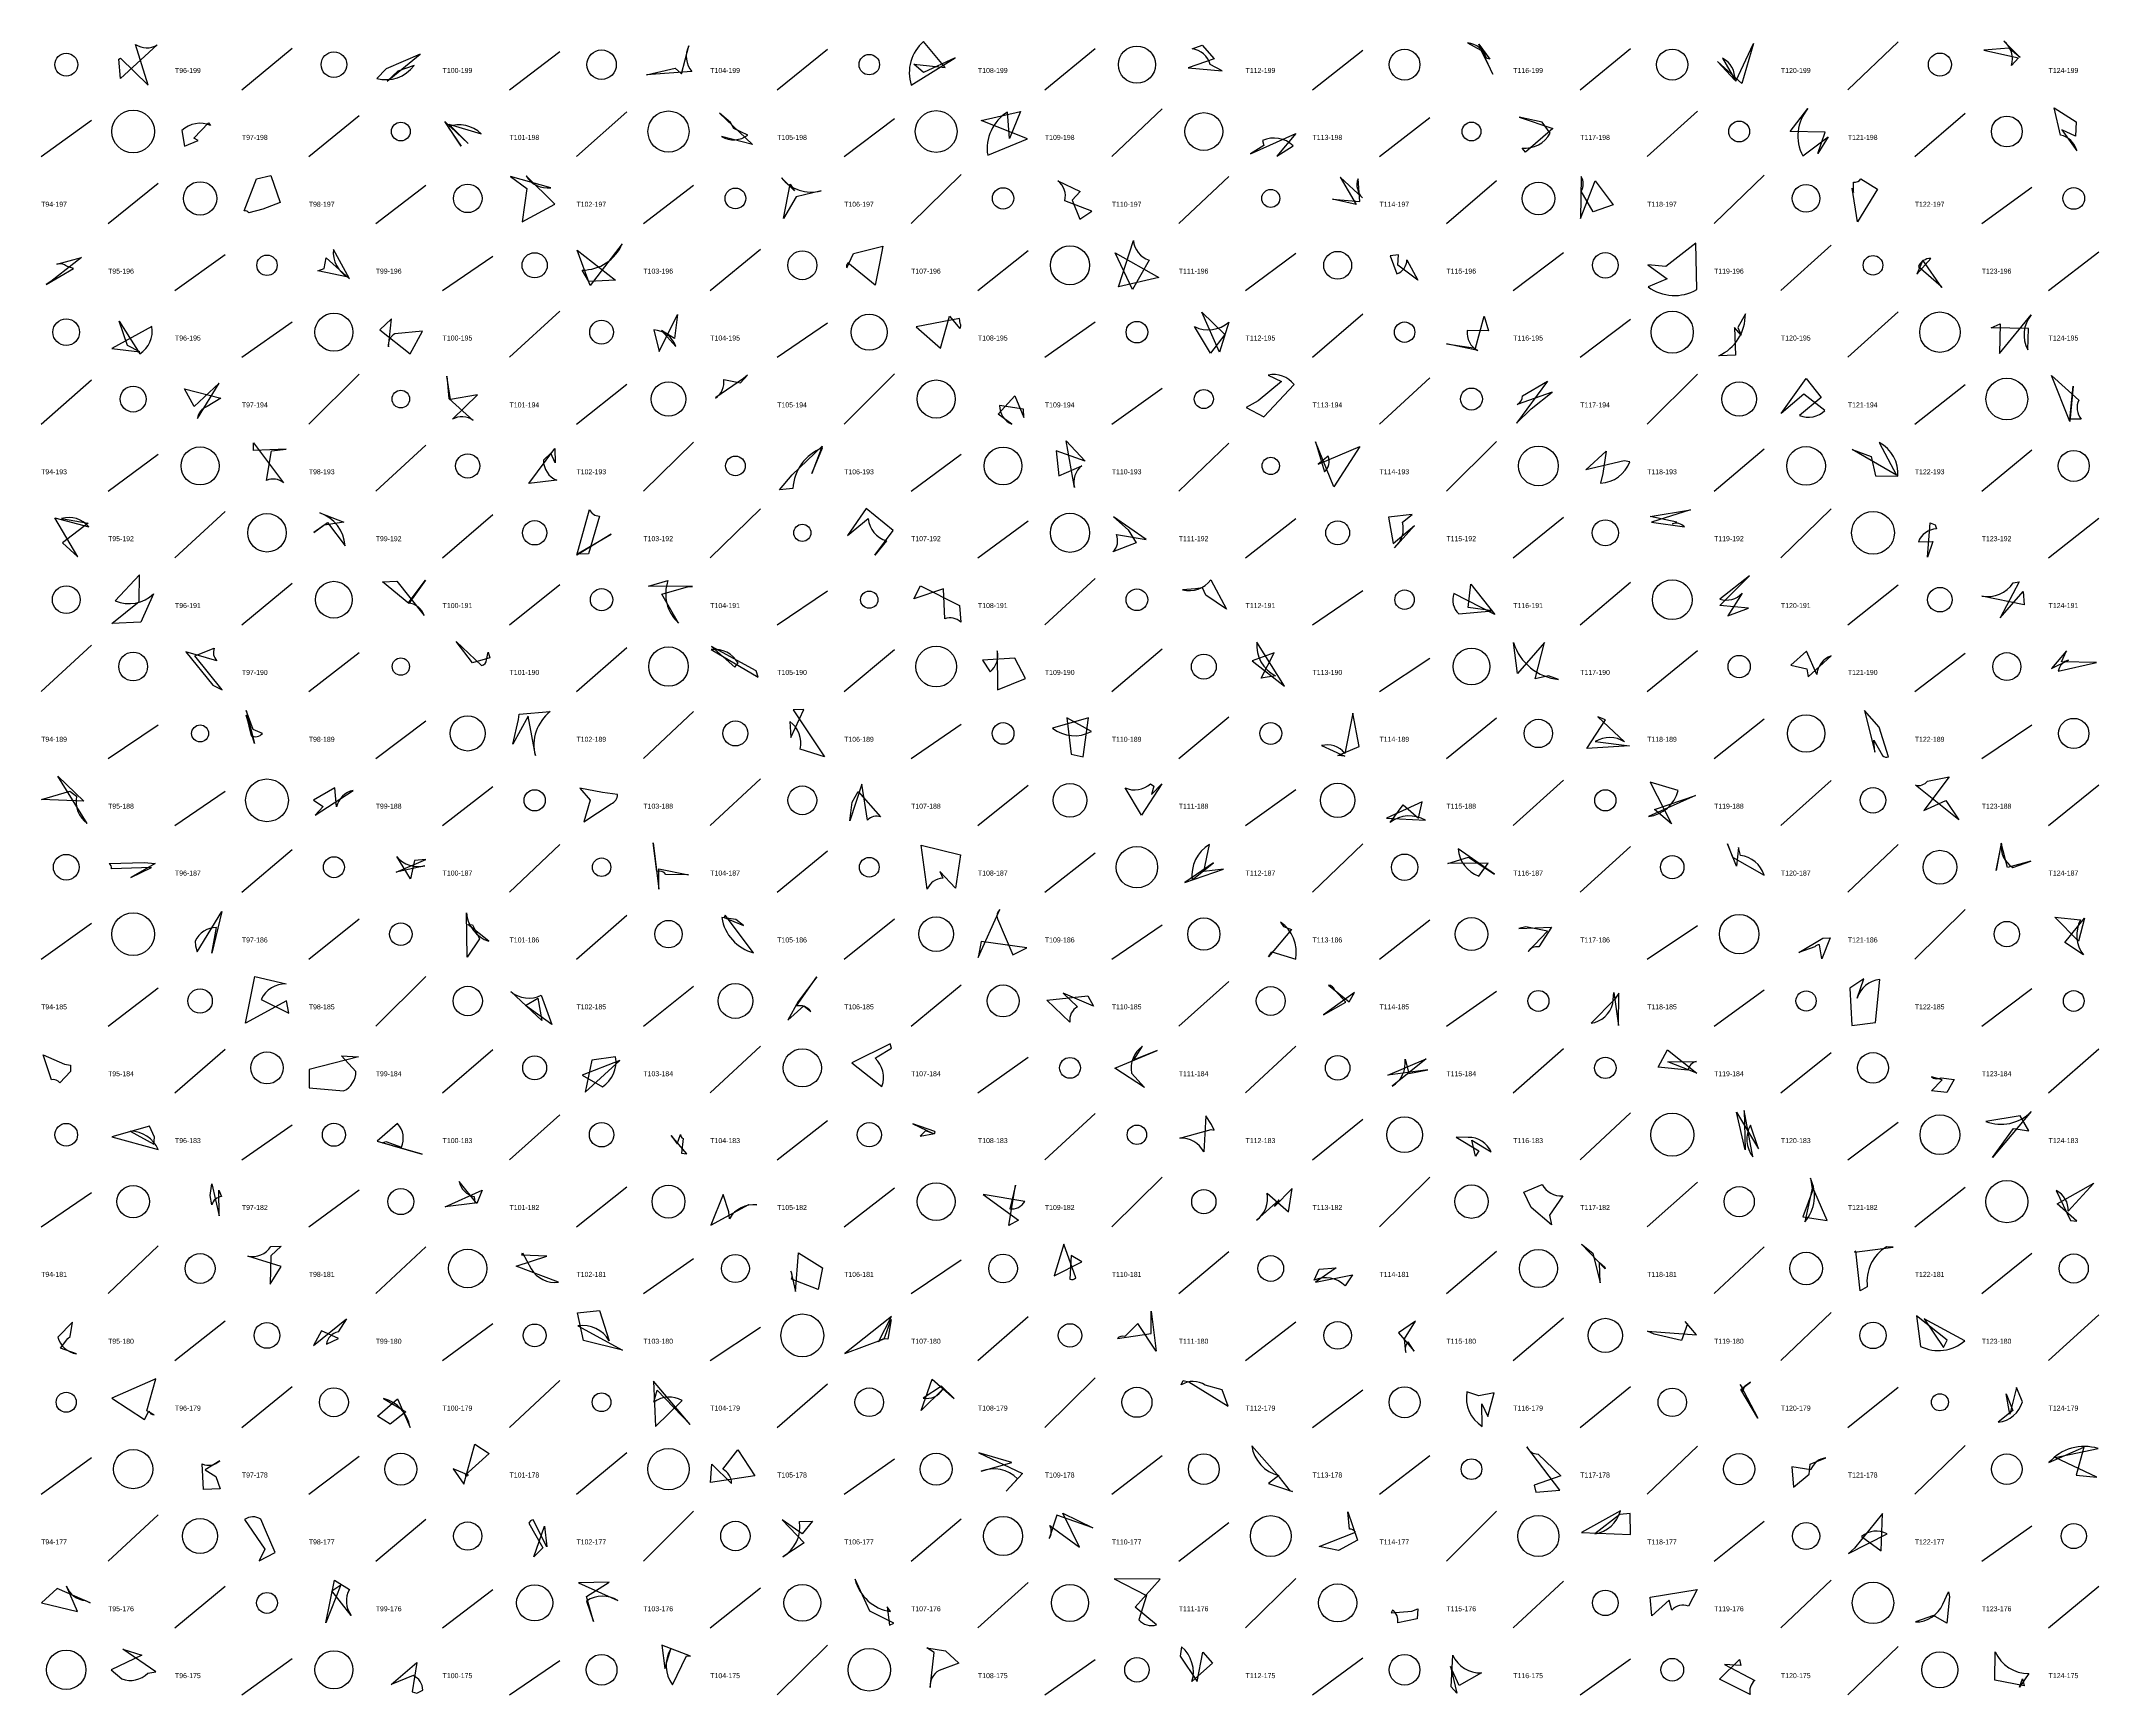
# Model space of a CAD drawing. Header units: millimetres. Extents: x -1 to 9990, y 0 to 15990.
# Drawn here: x 3760 to 4990, y 7000 to 7989 of the extents above; entities that cross this region are included whole.
import ezdxf

# ---------------------------------------------------------------- set-up
doc = ezdxf.new("R2010")
doc.units = ezdxf.units.MM
doc.layers.add('TEXT', color=3, linetype='Continuous')
doc.layers.add('WALL', color=1, linetype='Continuous')

msp = doc.modelspace()

# ---------------------------------------------------------------- linework, layer by layer
for points in [[(3807.4, 7978.8), (3824, 7962.8), (3816.4, 7987.1, 0.3), (3829.4, 7986.9), (3807.4, 7966.8), (3806.4, 7978.3)], [(4138.9, 7972.9), (4142.8, 7969.6), (4147.1, 7986.2, 0.3), (4148.9, 7970.8), (4121.8, 7969), (4136.4, 7972.3)], [(4281.7, 7975.2), (4300.4, 7973.3), (4287.5, 7988.9, 0.3), (4280.1, 7962.7), (4306.3, 7979.1), (4287.5, 7970.2)], [(4445.6, 7973), (4465.9, 7971.2), (4458.8, 7975.1, 0.3), (4448, 7984.5), (4454, 7986.7), (4461.2, 7978.5)], [(4619.4, 7987.3), (4626, 7978.3), (4624, 7978.9, 0.3), (4612.7, 7988), (4620.6, 7983.6), (4627.7, 7969.4)], [(4776.6, 7963.7), (4762.1, 7976.9), (4772.4, 7965.8, 0.3), (4765.1, 7978.8), (4773.1, 7965.2), (4783.5, 7987.6)], [(4921.2, 7983.7), (4942, 7979), (4937.8, 7974.4, 0.3), (4933.3, 7989.1), (4943, 7979.2), (4936.2, 7984.9)], [(3986.5, 7981.2), (3966.3, 7972.4), (3960.6, 7966.7, 0.3), (3983, 7974.4), (3973.2, 7971), (3966.9, 7965.2)], [(4165.4, 7946), (4185.2, 7927.2), (4166.7, 7932, 0.3), (4182.5, 7932.9), (4174.1, 7936.9), (4172, 7940.4)], [(4345.5, 7947), (4338.9, 7930.8), (4337.6, 7946.6, 0.3), (4325.8, 7920.8), (4349.5, 7930.6), (4321.8, 7941.6)], [(4826.5, 7934.6), (4805.4, 7935.1), (4816.1, 7948.8, 0.3), (4813, 7920.4), (4828.1, 7931.8), (4822, 7921.9)], [(4976.1, 7932.2), (4967.9, 7936), (4976.8, 7923.5, 0.3), (4967.1, 7932.8), (4963.3, 7949.2), (4976.4, 7940.8)], [(3851.3, 7931), (3860, 7940.1), (3861.3, 7938.6, 0.3), (3844.1, 7935.6), (3845.7, 7926.2), (3853.9, 7929.6)], [(4015.2, 7927.8), (4003.6, 7939.3), (4023, 7933.6, 0.3), (4003.3, 7937.7), (4011.1, 7926.2), (4001.4, 7941)], [(4509.9, 7933.8), (4498.7, 7920.2), (4508.4, 7926.5, 0.3), (4490.1, 7929.7), (4490.9, 7926.7), (4482.9, 7921.6)], [(4663.7, 7936.8), (4647.3, 7922.6), (4645.2, 7925.1, 0.3), (4662.1, 7934), (4657.3, 7940.6), (4643.4, 7943.6)], [(3902.9, 7892.5), (3892.6, 7888.5), (3884.1, 7886.3, 0.3), (3881.4, 7887.6), (3888.8, 7906.7), (3897.2, 7908.6)], [(4047.5, 7881), (4067.1, 7891.5), (4049.9, 7908.4, 0.3), (4064.7, 7901.4), (4040.6, 7908), (4050.3, 7900.9)], [(4207.8, 7903.6), (4210.3, 7899.5), (4202.5, 7907.3, 0.3), (4226.2, 7899.6), (4211.3, 7896), (4203.8, 7882.9)], [(4380.9, 7882.6), (4388, 7887.4), (4371.9, 7893.6, 0.3), (4367.7, 7905.6), (4381.1, 7899.2), (4376.2, 7893.9)], [(4531.9, 7894.6), (4548.3, 7893.2), (4547.2, 7906.8, 0.3), (4549.8, 7895.3), (4536.5, 7907.7), (4546.1, 7891.4)], [(4699.7, 7891.1), (4687.7, 7886.9), (4680.6, 7899.4, 0.3), (4680.5, 7908), (4680.1, 7882.9), (4689, 7905.5)], [(4842.5, 7901.1), (4843.3, 7898.6), (4843.3, 7904.7, 0.3), (4847.8, 7906.7), (4857.7, 7900.5), (4845.7, 7881)], [(3763, 7843.6), (3779.3, 7853.1), (3775.2, 7854.4, 0.3), (3769.4, 7855.6), (3784.1, 7859.7), (3765.8, 7845.3)], [(3930.4, 7859.5), (3944.3, 7846.9), (3934.7, 7864.5, 0.3), (3943.5, 7847.8), (3925.4, 7851.6), (3929.2, 7853)], [(4103.3, 7846), (4087.3, 7845.3), (4083.4, 7852.1, 0.3), (4107.4, 7867.9), (4088.2, 7843), (4080.5, 7864)], [(4261.4, 7857.1), (4258.6, 7843.1), (4242.2, 7856.4, 0.3), (4241.6, 7853.5), (4245.5, 7862.1), (4263.2, 7866.5)], [(4428.2, 7847.7), (4403.9, 7842.2), (4412.9, 7869.9, 0.3), (4422.3, 7858.1), (4412.4, 7840.6), (4401.9, 7862.5)], [(4571.3, 7861.3), (4566.4, 7860.7), (4570.4, 7849.8, 0.3), (4576.4, 7858.3), (4583, 7846.1), (4570.9, 7855.1)], [(4720.4, 7855.2), (4732, 7846.9), (4720.6, 7842.1, 0.3), (4749.6, 7840.5), (4749.1, 7868.3), (4731.1, 7854.2)], [(4884.7, 7858), (4881.2, 7849.7), (4889.6, 7859.1, 0.3), (4882.1, 7854.2), (4895.7, 7842.5), (4896.1, 7841.7)], [(3980.6, 7802.1), (3987.9, 7815.5), (3971.4, 7814.1, 0.3), (3967.6, 7806.2), (3969.4, 7823), (3962.5, 7816.4)], [(4138.5, 7811.3), (4130.8, 7815.9), (4139.4, 7806.4, 0.3), (4126.3, 7816.4), (4129.5, 7803.4), (4140.3, 7825.6)], [(4297.5, 7805.4), (4303, 7824.6), (4309.1, 7817.2, 0.3), (4309.4, 7820.1), (4309, 7823.1), (4283, 7818.1)], [(4467.6, 7813.6), (4459, 7802.5), (4449.4, 7818.3, 0.3), (4470, 7821), (4464.4, 7803.1), (4453.8, 7826.9)], [(4622.5, 7824.5), (4625.2, 7815.8), (4612.4, 7815.9, 0.3), (4618.7, 7804), (4600, 7808), (4617.4, 7805.4)], [(4772.3, 7817.7), (4772.9, 7801.3), (4762.8, 7800.9, 0.3), (4778.7, 7825.9), (4774.3, 7817.8), (4776.2, 7813.3)], [(4931, 7819.9), (4930.7, 7802.2), (4949.5, 7825.3, 0.3), (4947.5, 7804.5), (4947.9, 7817.2), (4925.7, 7817.6)], [(3811.6, 7807), (3806.6, 7821.5), (3818.9, 7802, 0.3), (3826.2, 7818.4), (3802.3, 7805.2), (3819, 7803.2)], [(4002.5, 7788.6), (4003.6, 7775.4), (4018.3, 7762.2, 0.3), (4005.8, 7762.9), (4020.9, 7777.6), (4004.7, 7774.8)], [(4179.9, 7787.2), (4163.2, 7776), (4163, 7775.6, 0.3), (4168, 7786.7), (4178, 7784.6), (4182.3, 7789.2)], [(4480.3, 7769.9), (4490.8, 7764.4), (4508.9, 7783.6, 0.3), (4493.4, 7789.3), (4501.4, 7785.5), (4487.4, 7773.9)], [(4815.1, 7787.3), (4824, 7776), (4811.1, 7765.2, 0.3), (4826.3, 7768.1), (4813.7, 7777.9), (4800.2, 7766.3)], [(4972.7, 7761.6), (4961.6, 7789), (4978, 7774.4, 0.3), (4979.5, 7763), (4972.7, 7762.9), (4974.7, 7782.7)], [(3845.6, 7781.2), (3867.5, 7775.5), (3859.2, 7770.5, 0.3), (3853.5, 7763.3), (3866.4, 7784.5), (3851.5, 7770.5)], [(4347.4, 7764), (4347.2, 7769), (4332.9, 7771.1, 0.3), (4340.2, 7760), (4332, 7765.9), (4342, 7777)], [(4650.6, 7769.1), (4663.2, 7779.1), (4642.3, 7771.8, 0.3), (4645.5, 7776.9), (4660.4, 7785.6), (4641.9, 7760.5)], [(4366.8, 7744.1), (4368.3, 7729), (4382.1, 7735, 0.3), (4377.6, 7722.1), (4372.8, 7750), (4384, 7737.9)], [(4532.7, 7722.4), (4521.7, 7749.5), (4527.1, 7731.4, 0.3), (4529.4, 7740.8), (4523.4, 7736), (4548.2, 7746.7)], [(3887, 7744.3), (3886.9, 7748.8), (3904.9, 7724.8, 0.3), (3894.7, 7726.3), (3897.6, 7744.1), (3906.4, 7745.1)], [(4067.3, 7736.8), (4064.6, 7742.6), (4060.2, 7738.4, 0.3), (4068.2, 7726.4), (4051.6, 7724.5), (4067.1, 7745.4)], [(4226.8, 7746.8), (4220.7, 7730.4), (4227, 7745.8, 0.3), (4209.4, 7721.5), (4201.4, 7720.7), (4209, 7729.7)], [(4695.4, 7743.9), (4693.6, 7730.5), (4692.2, 7724.7, 0.3), (4709.6, 7737.4), (4706.2, 7738.1), (4683.3, 7732.6)], [(4854, 7740.7), (4856.5, 7729.1), (4869.9, 7728.8, 0.3), (4858.7, 7749), (4869, 7729.5), (4842.6, 7744.8)], [(3782, 7680.7), (3768.2, 7703.9), (3788.6, 7698.5, 0.3), (3772.2, 7703.5), (3788.2, 7700.8), (3772.7, 7689)], [(3923, 7695.2), (3931.1, 7701.2), (3941.7, 7687.2, 0.3), (3926.6, 7706.9), (3940.9, 7701.4), (3929.2, 7699.6)], [(4100.8, 7694.2), (4080.3, 7681.7), (4087.8, 7708.9, 0.3), (4093.7, 7705), (4087.1, 7682.4), (4080.3, 7682.3)], [(4253.2, 7709.5), (4241.9, 7693.4), (4254.3, 7703.5, 0.3), (4265.3, 7690.2), (4258.3, 7681.7), (4269.2, 7696.4)], [(4409.8, 7696.8), (4414.6, 7689.1), (4400.7, 7683.6, 0.3), (4402.8, 7694), (4420.5, 7691), (4401.1, 7704.5)], [(4568.1, 7688.7), (4580.9, 7699.3), (4568.9, 7686.1, 0.3), (4573.7, 7701.3), (4579.5, 7705.9), (4565.3, 7704.4)], [(4745.9, 7708.7), (4722.5, 7701.4), (4742.3, 7698.6, 0.3), (4735.2, 7700.3), (4737.8, 7701.3), (4721.7, 7704.7)], [(4889.1, 7700.9), (4892.2, 7699.8), (4892.9, 7697.3, 0.3), (4882.1, 7689.6), (4890.8, 7689.9), (4887.5, 7680.4)], [(3818.6, 7654), (3818.7, 7669.9), (3804.2, 7654.3, 0.3), (3827.2, 7658.6), (3819.6, 7641.6), (3802.2, 7640.8)], [(3964, 7665.6), (3972.6, 7666), (3989, 7645.5, 0.3), (3979.4, 7653), (3989.7, 7666.6), (3979.8, 7652.7)], [(4149.4, 7662.8), (4123, 7663), (4134.7, 7666.5, 0.3), (4141, 7641), (4131, 7658.3), (4146.9, 7662.9)], [(4285.6, 7663.2), (4309, 7651.5), (4309.7, 7641.6, 0.3), (4300.2, 7643.5), (4299.4, 7661.4), (4281.7, 7655.6)], [(4454.2, 7662.1), (4450.1, 7661.5), (4442.3, 7660.9, 0.3), (4459.2, 7666.8), (4468.5, 7649.3), (4456.1, 7657.7)], [(4614.6, 7664.3), (4629, 7646.1), (4604.5, 7658.8, 0.3), (4607.4, 7646.5), (4627.6, 7648.4), (4613, 7650.4)], [(4763.4, 7651.6), (4781.2, 7669.2), (4763.5, 7655.4, 0.3), (4776.7, 7658.9), (4768.2, 7645.4), (4780.5, 7650)], [(4944.7, 7659.8), (4945.4, 7652), (4920.1, 7657.2, 0.3), (4938.8, 7665.1), (4942.4, 7665.6), (4931, 7644.2)], [(3868.3, 7601.1), (3851.9, 7621.5), (3863.5, 7626.1, 0.3), (3865, 7618.5), (3846.5, 7623.9), (3862.7, 7603.8)], [(4017.8, 7617.3), (4008, 7629.9), (4023.3, 7615.6, 0.3), (4026.3, 7619.1), (4027.2, 7623.6), (4028.2, 7620.3)], [(4160.7, 7627.1), (4174.6, 7614.6), (4176.7, 7617.1, 0.3), (4160.6, 7625.2), (4188.5, 7608.6), (4187.4, 7612.4)], [(4483.9, 7618.4), (4503.3, 7603.2), (4486.6, 7629.6, 0.3), (4497.8, 7609.4), (4489.3, 7608.1), (4497, 7623.3)], [(4658.7, 7629.4), (4642.5, 7610.9), (4640.1, 7629.3, 0.3), (4667.1, 7607.3), (4661, 7609.4), (4653.1, 7607.7)], [(4342, 7620), (4322.6, 7618.8), (4327.2, 7611.9, 0.3), (4331.5, 7624.5), (4331.6, 7601.1), (4348.4, 7607.9)], [(4815.5, 7613.6), (4816.3, 7608.9), (4829.9, 7621.4, 0.3), (4821.4, 7610.2), (4815.3, 7624.2), (4805.9, 7615.9)], [(4970.7, 7624.5), (4961.7, 7613.9), (4971.9, 7618.9, 0.3), (4965.7, 7612.2), (4988.6, 7617.5), (4967.7, 7617.9)], [(4209.6, 7589.2), (4228.2, 7561.1), (4213.7, 7565.6, 0.3), (4207.6, 7582.2), (4208.2, 7572.6), (4215.9, 7589.3)], [(3887.6, 7569), (3882.6, 7586), (3885.6, 7573.5, 0.3), (3892.3, 7574.9), (3886.8, 7577.4), (3882.5, 7588.8)], [(4045.3, 7583.4), (4045.8, 7586.5), (4064.3, 7588.1, 0.3), (4055.4, 7561.8), (4051.1, 7585.4), (4041.9, 7568.5)], [(4382.8, 7561.1), (4386, 7584.4), (4364.5, 7578.2, 0.3), (4387.8, 7576.2), (4373.2, 7584.3), (4375.7, 7562.6)], [(4547.9, 7567.2), (4544, 7587.1), (4539.3, 7563.1, 0.3), (4525.3, 7567.7), (4539.2, 7561.4), (4535.1, 7561.9)], [(4695.1, 7583.1), (4690.5, 7585), (4706.4, 7569.9, 0.3), (4689, 7570.1), (4709.5, 7567.5), (4684, 7566)], [(4856, 7563.9), (4855.4, 7571), (4860.7, 7561.8, 0.3), (4864.3, 7561.1), (4858.6, 7578.8), (4850, 7588.7)], [(3760.3, 7535.5), (3777.2, 7540.5), (3781.2, 7537.4, 0.3), (3787.6, 7521.2), (3769.9, 7549.5), (3785.5, 7534.5)], [(3928.5, 7531.3), (3923.7, 7526.1), (3946.6, 7540.9, 0.3), (3936.6, 7531.1), (3935.6, 7542.4), (3922.7, 7535.1)], [(4088.2, 7535), (4084.3, 7522.1), (4100.7, 7533, 0.3), (4104.6, 7538.5), (4095.6, 7539.6), (4082, 7542.3)], [(4244.8, 7533.9), (4248.3, 7540.3), (4261.8, 7525.1, 0.3), (4254, 7523.2), (4250.6, 7544.7), (4243.3, 7522.8)], [(4429.9, 7544.8), (4417.8, 7526.1), (4407.9, 7542.5, 0.3), (4423.1, 7544.9), (4425.2, 7543.4), (4423.8, 7538.4)], [(4724.4, 7529.5), (4748.8, 7537.9), (4720.9, 7525.3, 0.3), (4738.6, 7540.8), (4721.8, 7545.9), (4734.5, 7520.9)], [(4898.6, 7534.9), (4906.4, 7523.4), (4880.5, 7544, 0.3), (4887.5, 7546.5), (4900.6, 7549), (4885.3, 7529)], [(4585.6, 7534.1), (4564.1, 7524.3), (4587.5, 7523.1, 0.3), (4566.3, 7521.8), (4574.1, 7532.4), (4583.3, 7524.4)], [(4129.2, 7494.1), (4147, 7490.5), (4133.5, 7490.7, 0.3), (4128.1, 7492.5), (4125.8, 7509.6), (4129.2, 7481.8)], [(4306.5, 7482.4), (4297.1, 7492.4), (4298.9, 7488.5, 0.3), (4289.7, 7481.8), (4286, 7508.2), (4309.6, 7502.4)], [(4466.7, 7493.8), (4455, 7492.4), (4458.4, 7508.6, 0.3), (4448, 7487.4), (4460.7, 7497.7), (4443.7, 7485.9)], [(4613.3, 7501.1), (4628.8, 7490.9), (4607, 7505.9, 0.3), (4619.4, 7489.7), (4625, 7497.5), (4600.8, 7497.2)], [(4768.1, 7508.9), (4771, 7501.1), (4789.9, 7490.3, 0.3), (4775.7, 7502), (4774.6, 7506.8), (4773.4, 7495.7)], [(4931.7, 7509.4), (4928.7, 7493), (4931.8, 7508.9, 0.3), (4938.5, 7494.9), (4949.3, 7498.7), (4935.4, 7494.9)], [(3813.7, 7488.9), (3825.9, 7494.9), (3802.1, 7494.1, 0.3), (3800.6, 7497.2), (3821.5, 7497.8), (3828.2, 7497.2)], [(3983.2, 7499.1), (3980.7, 7488), (3972.7, 7501.4, 0.3), (3989.3, 7495.9), (3972.2, 7492.1), (3989.9, 7499.7)], [(3868.1, 7468.6), (3862.1, 7443.6), (3864.9, 7458.9, 0.3), (3852.1, 7450.7), (3852.3, 7447.9), (3853.2, 7444.4)], [(4022, 7452.2), (4014.6, 7441.2), (4014.2, 7467.7, 0.3), (4027.6, 7450.7), (4015.1, 7460.7), (4017.9, 7460.6)], [(4179.9, 7460.1), (4175.3, 7463.7), (4166.9, 7464.9, 0.3), (4185.9, 7443.8), (4168.9, 7466.3), (4168.3, 7465)], [(4321.9, 7450.5), (4320.2, 7441.1), (4333.1, 7469.7, 0.3), (4331.6, 7464.2), (4340.9, 7442.6), (4349.2, 7446.7)], [(4493.6, 7441.5), (4495.7, 7444.3), (4509.9, 7440, 0.3), (4500.8, 7462.2), (4502.7, 7459.5), (4507.4, 7457.8)], [(4643.3, 7458.4), (4662.9, 7459.2), (4655.2, 7447.3, 0.3), (4648.8, 7444.6), (4660.4, 7456.7), (4647.5, 7459.3)], [(4977.8, 7450.7), (4963.7, 7465.2), (4979.1, 7463.5, 0.3), (4980.9, 7442.5), (4969.7, 7450), (4981.5, 7464.5)], [(4829.3, 7452.7), (4824.5, 7440.2), (4823.1, 7448.5, 0.3), (4820.3, 7447.4), (4810.6, 7444), (4825.1, 7452.5)], [(3882.2, 7401.7), (3887.8, 7429.6), (3906.5, 7425.2, 0.3), (3891.5, 7415.9), (3908, 7407.7), (3906.6, 7415.1)], [(4206.3, 7403.5), (4215.8, 7412.1), (4220, 7408.8, 0.3), (4211.5, 7412), (4223.6, 7429.5), (4212.6, 7414.6)], [(4056.8, 7416.7), (4059.2, 7403.3), (4040.7, 7420.6, 0.3), (4058.9, 7418.5), (4065.2, 7401), (4049.6, 7412.2)], [(4389, 7411.8), (4370.9, 7419.6), (4379.4, 7411.5, 0.3), (4374.9, 7402.4), (4361.2, 7415.5), (4385.7, 7418)], [(4526.5, 7406.8), (4539.9, 7414.3), (4533.4, 7421.4, 0.3), (4529.5, 7424.5), (4541.9, 7414.5), (4545.1, 7420.1)], [(4703.1, 7419.7), (4700.7, 7416.1), (4686.5, 7401.7, 0.3), (4699.5, 7413.4), (4700.1, 7420.1), (4702.8, 7400.3)], [(4842.3, 7400.3), (4856.4, 7402.1), (4859, 7427.9, 0.3), (4845.5, 7416.7), (4849.5, 7428.3), (4841.2, 7422.7)], [(3777.5, 7376.6), (3777.5, 7372.8), (3771.2, 7366.1, 0.3), (3766.1, 7367.8), (3761.3, 7382.8), (3773.9, 7377.2)], [(3920.3, 7374.1), (3920.3, 7363), (3940.8, 7361.2, 0.3), (3948.1, 7372.9), (3939.5, 7382.1), (3949.7, 7381.5)], [(4106, 7379.4), (4083.3, 7370.7), (4095.5, 7363.7, 0.3), (4103.4, 7381.5), (4089.1, 7379.6), (4085.1, 7360.5)], [(4267.6, 7389.4), (4244.5, 7378.1), (4262.6, 7363.9, 0.3), (4258.5, 7380.8), (4259.8, 7381.5), (4268.4, 7386.7)], [(4427.1, 7385.3), (4413.1, 7379.7), (4418.4, 7387.9, 0.3), (4411.8, 7371.9), (4419.5, 7363.2), (4401.8, 7374.8)], [(4565, 7370.7), (4587.9, 7380.3), (4567.6, 7364.1, 0.3), (4575.3, 7380.1), (4577.6, 7371.6), (4588.9, 7373.8)], [(4749.7, 7371.8), (4732.3, 7378.7), (4749.5, 7378.8, 0.3), (4744.4, 7373.7), (4726.5, 7375.4), (4732.1, 7385.7)], [(4889.9, 7361.3), (4896.3, 7367.8), (4889.9, 7369.7, 0.3), (4895.8, 7369.1), (4903.6, 7368.1), (4899.2, 7360.2)], [(4459.5, 7341.2), (4456.1, 7346.4), (4455, 7324.7, 0.3), (4440.6, 7332.9), (4459.3, 7338.1), (4461.2, 7337.7)], [(4773.5, 7348.5), (4786.5, 7326.6), (4781.7, 7340.7, 0.3), (4783.2, 7321.7), (4777.9, 7349.5), (4778.5, 7326)], [(4948.1, 7337.3), (4942.9, 7346.3), (4922.4, 7343, 0.3), (4949.6, 7348.8), (4926.5, 7321.4), (4938.9, 7338.7)], [(3824.8, 7340.2), (3802.3, 7333.8), (3829.9, 7326.1, 0.3), (3813.3, 7337.1), (3827.4, 7329.4), (3827.7, 7333.5)], [(3964, 7330.1), (3966.1, 7331), (3975.3, 7327.5, 0.3), (3973.1, 7341.7), (3960.8, 7331.2), (3987.7, 7323.4)], [(4136.5, 7334.5), (4140.1, 7329.6), (4142.2, 7335.2, 0.3), (4143.7, 7332.7), (4142.8, 7324), (4146, 7323.5)], [(4288.7, 7337.4), (4285.4, 7334.1), (4294, 7335.7, 0.3), (4294.3, 7336.9), (4281, 7341.6), (4293.2, 7335.7)], [(4617.3, 7322.1), (4615.1, 7331.7), (4626.8, 7324.7, 0.3), (4613, 7333.4), (4605.8, 7333.6), (4619.4, 7325.3)], [(4023.6, 7301.8), (4020.5, 7293.8), (4009.9, 7307.1, 0.3), (4018.9, 7298), (4019.2, 7294.1), (4001.6, 7291.8)], [(4827.7, 7283.7), (4818.9, 7303.9), (4814.3, 7283, 0.3), (4817.6, 7309), (4818.8, 7301.4), (4813, 7286)], [(3866.5, 7286.4), (3866.3, 7301.8), (3867.9, 7298.1, 0.3), (3862, 7293.1), (3861, 7298.6), (3862, 7305.7)], [(4160.3, 7280.9), (4183, 7293.2), (4187.9, 7293, 0.3), (4171.5, 7284.8), (4171.1, 7288.9), (4167.6, 7299.3)], [(4338.5, 7280.7), (4342.5, 7304.8), (4339, 7290.7, 0.3), (4348, 7295.1), (4323.1, 7299.3), (4344.3, 7284)], [(4497.2, 7292.1), (4500.1, 7296.1), (4486.4, 7283.9, 0.3), (4492.8, 7300.1), (4505.6, 7288.8), (4507.8, 7302.9)], [(4650.7, 7291.5), (4646.2, 7300.6), (4657.2, 7305.3, 0.3), (4669.5, 7298.5), (4661.6, 7286.8), (4662.8, 7281.1)], [(4965.1, 7293.7), (4987, 7306.1), (4971.7, 7289.2, 0.3), (4964.5, 7301.6), (4973.1, 7283.8), (4976.8, 7283.4)], [(4382, 7259), (4375.6, 7262.7), (4374.9, 7248.6, 0.3), (4378.5, 7249.4), (4371.4, 7269.6), (4365.5, 7250.7)], [(4692, 7246.5), (4691.6, 7258.6), (4694.7, 7255.8, 0.3), (4694.8, 7254.9), (4680.8, 7269.6), (4687.5, 7264.2)], [(3896.9, 7245.7), (3903.4, 7256.1), (3883.6, 7262.3, 0.3), (3897.3, 7268.1), (3903.5, 7268.3), (3897.2, 7262.6)], [(4047.4, 7262.9), (4047.7, 7264.3), (4052.9, 7254.9, 0.3), (4069.3, 7246.8), (4043.9, 7256.4), (4062.3, 7262.4)], [(4227.1, 7255.4), (4224.4, 7242.5), (4208.5, 7248.6, 0.3), (4208.1, 7253.4), (4210.9, 7241.2), (4212.8, 7264.4)], [(4844, 7264.8), (4867, 7267.8), (4863.1, 7268, 0.3), (4851.6, 7244), (4847.3, 7241.6), (4844.8, 7265.4)], [(4521.8, 7246.9), (4543.8, 7251.2), (4539.5, 7244.7, 0.3), (4521, 7248.1), (4524, 7254.6), (4534.1, 7255.4)], [(3777.3, 7214.4), (3778.7, 7223), (3769.9, 7214, 0.3), (3781.1, 7204), (3771.6, 7207.4), (3776, 7213.2)], [(3922.8, 7208.9), (3942.6, 7224.8), (3937.5, 7217.2, 0.3), (3930.5, 7209.8), (3937.8, 7213.1), (3927.5, 7217.8)], [(4080.7, 7228.5), (4093.8, 7229.9), (4099.6, 7211.8, 0.3), (4080.9, 7220.7), (4107.6, 7206.1), (4084.1, 7211.9)], [(4264, 7213), (4268.2, 7224.5), (4266.2, 7212.7, 0.3), (4260.5, 7211.2), (4268.3, 7226.3), (4240.4, 7204.2)], [(4426.6, 7205.5), (4415.5, 7222.1), (4407.7, 7214.4, 0.3), (4403.3, 7213.1), (4423.6, 7216.1), (4423.6, 7229.5)], [(4571.4, 7216.5), (4580.7, 7205.6), (4577.1, 7211.2, 0.3), (4575.8, 7204.8), (4574.9, 7212.9), (4581.6, 7223.6)], [(4720.2, 7217.5), (4749.5, 7215.4), (4742.8, 7223.4, 0.3), (4744.1, 7222), (4740.6, 7212), (4724.2, 7215.7)], [(4899.4, 7212.1), (4881, 7226.7), (4883.4, 7208.4, 0.3), (4909.9, 7211.8), (4885.6, 7224.8), (4897.1, 7207.7)], [(3802.2, 7177.5), (3821.7, 7164.7), (3824.4, 7169.7, 0.3), (3827.6, 7167.4), (3823.1, 7169.9), (3828.6, 7189.1)], [(4126, 7187.7), (4127.2, 7160.5), (4143.1, 7176, 0.3), (4126.3, 7175.1), (4128.2, 7182.3), (4147.9, 7161.7)], [(4305.7, 7177.3), (4298.1, 7184.6), (4287.2, 7177.4, 0.3), (4299, 7182.8), (4286, 7170.1), (4292.6, 7188.9)], [(4469.5, 7172.6), (4466, 7182.5), (4455.8, 7185.2, 0.3), (4441.5, 7185.4), (4442.7, 7188), (4446, 7187.2)], [(4781.7, 7187.1), (4777.9, 7184.2), (4776.9, 7181.2, 0.3), (4775.6, 7185.6), (4786.2, 7165.4), (4775.9, 7182.7)], [(4934.6, 7180.1), (4938.6, 7170), (4929.9, 7163, 0.3), (4944.3, 7175.3), (4940.8, 7183.8), (4936.8, 7167.9)], [(3961.1, 7166.7), (3973, 7177.1), (3980.5, 7160, 0.3), (3964.7, 7177.2), (3978, 7169.2), (3968.7, 7161.9)], [(4628.5, 7180.7), (4619.3, 7178.8), (4612.2, 7181.3, 0.3), (4621.4, 7160.6), (4621.1, 7174.1), (4624.8, 7166.5)], [(4019.3, 7149.9), (4027.8, 7144.3), (4013.5, 7131.4, 0.3), (4015.5, 7131.3), (4006.3, 7135.2), (4012.7, 7126)], [(4160.1, 7127), (4160.9, 7138), (4172.7, 7126.4, 0.3), (4167.4, 7134.9), (4176.4, 7146.5), (4186.6, 7131)], [(4506.9, 7121.9), (4500.2, 7130.2), (4483.6, 7149, 0.3), (4499.9, 7131.1), (4493.6, 7126.5), (4508, 7121.7)], [(4653.5, 7121.3), (4667.8, 7122.5), (4648.1, 7148.3, 0.3), (4654.8, 7144), (4668.4, 7130.9), (4652.4, 7125.4)], [(4988.7, 7130.3), (4963.9, 7141.9), (4989.6, 7147.3, 0.3), (4960.2, 7138.9), (4981.1, 7148.1), (4976.5, 7131.3)], [(3867.1, 7123.2), (3857.1, 7122.9), (3856.3, 7138.1, 0.3), (3866.8, 7140), (3858.1, 7134.5), (3864.5, 7130.7)], [(4346.6, 7132.3), (4336.8, 7121.8), (4343.6, 7129.2, 0.3), (4321.8, 7133.7), (4340.2, 7138.9), (4320.5, 7144.7)], [(4816.8, 7132), (4817.5, 7138), (4826.8, 7141.7, 0.3), (4817.9, 7134.5), (4806.4, 7136.3), (4807.4, 7124.3)], [(4535.4, 7086.3), (4524, 7088.8), (4545.6, 7097.3, 0.3), (4542.1, 7099.1), (4541.1, 7109.4), (4546.8, 7092.5)], [(4709.9, 7108.5), (4703.7, 7107.9), (4688.8, 7096.4, 0.3), (4704, 7110), (4680.7, 7097.1), (4710, 7095.9)], [(3899.8, 7085.1), (3894.2, 7098.6), (3891.3, 7105.1, 0.3), (3881.6, 7104.9), (3893.7, 7087.1), (3890.4, 7080.1)], [(4060.8, 7100.9), (4062.3, 7088.6), (4054.2, 7104.6, 0.3), (4051.5, 7102.6), (4059.8, 7087.9), (4054.6, 7082.5)], [(4202.9, 7104.6), (4216, 7091), (4203.3, 7082.5, 0.3), (4213.4, 7103.6), (4221.1, 7103.8), (4214.9, 7096.3)], [(4388.6, 7099.8), (4367.2, 7107.5), (4362.5, 7093.6, 0.3), (4362.9, 7101.2), (4380.6, 7088.3), (4370.7, 7108.6)], [(4844, 7087.7), (4840.3, 7084.6), (4863.4, 7096.3, 0.3), (4848.2, 7094.8), (4859.9, 7086.1), (4860.7, 7108.5)], [(3760.2, 7055), (3781.7, 7049.8), (3775.2, 7065.1, 0.3), (3786.6, 7056.4), (3789.3, 7055), (3769.6, 7063.6)], [(3930.2, 7043.1), (3935.4, 7068.6), (3944.3, 7063.1, 0.3), (3945.4, 7047.4), (3933.7, 7062.3), (3939.1, 7065.8)], [(4099.6, 7067.4), (4081.2, 7067), (4104.7, 7056.4, 0.3), (4086, 7056.1), (4090.1, 7043.9), (4086, 7058.8)], [(4269.6, 7042.9), (4255.3, 7050), (4246.5, 7069.1, 0.3), (4267.7, 7049.8), (4265.7, 7052.6), (4267.2, 7041.7)], [(4401.4, 7069.4), (4420.7, 7059.4), (4416.1, 7044.9, 0.3), (4426.7, 7041.9), (4413.9, 7052.5), (4428.9, 7069.1)], [(4721.7, 7058.5), (4749.9, 7063), (4744.7, 7053.1, 0.3), (4734.7, 7050.7), (4733.2, 7056.7), (4722.7, 7047.2)], [(4899.1, 7042.8), (4891.1, 7047.4), (4880.4, 7043.6, 0.3), (4896.7, 7054.2), (4900.1, 7061.7), (4900.8, 7058.6)], [(4583, 7051.4), (4582.6, 7045.5), (4570.9, 7043, 0.3), (4567.8, 7050.7), (4567, 7049.1), (4579.3, 7050)], [(3820.2, 7023.8), (3801.8, 7014.9), (3808.2, 7009.6, 0.3), (3823.7, 7012.9), (3828.5, 7013.7), (3808.9, 7027.3)], [(4131.1, 7029.8), (4132.8, 7015.7), (4136.3, 7027.5, 0.3), (4137.3, 7006.1), (4145.7, 7023.4), (4148.2, 7023.2)], [(4300.5, 7026.3), (4308.5, 7018.9), (4296.8, 7014.6, 0.3), (4291.4, 7004.4), (4293.9, 7025.3), (4289.5, 7028.1)], [(4454.5, 7025.5), (4460.2, 7018.9), (4447.9, 7007.9, 0.3), (4441.7, 7028.7), (4440.9, 7023.1), (4451.1, 7008)], [(4606.2, 7001.1), (4602.8, 7004.9), (4603.8, 7023.7, 0.3), (4621, 7013.1), (4607.7, 7005.7), (4602.5, 7017)], [(4945.4, 7005.4), (4927.8, 7008.8), (4928, 7025.7, 0.3), (4948.2, 7012.8), (4942.5, 7004.6), (4944.3, 7009.5)], [(3981.8, 7001.9), (3984.5, 7001), (3988.1, 7002.9, 0.3), (3982.4, 7011.5), (3969.3, 7006.3), (3984.6, 7019.3)], [(4775.9, 7017.5), (4766.2, 7018.2), (4784.3, 7008.6, 0.3), (4781.6, 7000.2), (4763.2, 7009.4), (4775.2, 7021.1)]]:
    msp.add_lwpolyline(points, format="xyb", close=True)
for centre, radius in [((4095, 7975), 8.81), ((4415, 7975), 11.1), ((4575, 7975), 9.19), ((4735, 7975), 9.32), ((3775, 7975), 6.83), ((3935, 7975), 7.67), ((4255, 7975), 6.11), ((4895, 7975), 6.92), ((3815, 7935), 12.8), ((4135, 7935), 12.3), ((4295, 7935), 12.5), ((4455, 7935), 11.3), ((3975, 7935), 5.6), ((4615, 7935), 5.61), ((4775, 7935), 6.23), ((4935, 7935), 9.21), ((3855, 7895), 10), ((4015, 7895), 8.52), ((4175, 7895), 6.21), ((4335, 7895), 6.41), ((4495, 7895), 5.4), ((4655, 7895), 9.75), ((4815, 7895), 8.27), ((4975, 7895), 6.51), ((3895, 7855), 6.1), ((4055, 7855), 7.53), ((4215, 7855), 8.66), ((4375, 7855), 11.7), ((4535, 7855), 8.34), ((4695, 7855), 7.62), ((4855, 7855), 5.86), ((3775, 7815), 7.97), ((3935, 7815), 11.4), ((4255, 7815), 10.8), ((4735, 7815), 12.6), ((4895, 7815), 12.1), ((4095, 7815), 7.11), ((4415, 7815), 6.44), ((4575, 7815), 6.12), ((4295, 7775), 11.4), ((4935, 7775), 12.5), ((3815, 7775), 7.75), ((3975, 7775), 5.27), ((4135, 7775), 10.3), ((4455, 7775), 5.72), ((4615, 7775), 6.57), ((4775, 7775), 10.3), ((3855, 7735), 11.4), ((4015, 7735), 7.26), ((4175, 7735), 5.87), ((4335, 7735), 11.3), ((4495, 7735), 5.16), ((4655, 7735), 11.9), ((4815, 7735), 11.6), ((4975, 7735), 9.29), ((3895, 7695), 11.5), ((4055, 7695), 7.27), ((4215, 7695), 5.14), ((4375, 7695), 11.7), ((4535, 7695), 7.13), ((4695, 7695), 7.81), ((4855, 7695), 12.8), ((3775, 7655), 8.31), ((3935, 7655), 11), ((4735, 7655), 11.9), ((4095, 7655), 6.67), ((4255, 7655), 5.15), ((4415, 7655), 6.5), ((4575, 7655), 5.8), ((4895, 7655), 7.34), ((4135, 7615), 11.8), ((4295, 7615), 12.2), ((4615, 7615), 11), ((3815, 7615), 8.6), ((3975, 7615), 5.18), ((4455, 7615), 7.46), ((4775, 7615), 6.67), ((4935, 7615), 8.35), ((3855, 7575), 5.07), ((4015, 7575), 10.5), ((4175, 7575), 7.47), ((4335, 7575), 6.48), ((4495, 7575), 6.53), ((4655, 7575), 8.49), ((4815, 7575), 11.2), ((4975, 7575), 9.04), ((3895, 7535), 12.8), ((4055, 7535), 6.36), ((4215, 7535), 8.59), ((4375, 7535), 10.1), ((4535, 7535), 10.3), ((4695, 7535), 6.33), ((4855, 7535), 7.65), ((4415, 7495), 12.4), ((4895, 7495), 10.1), ((3775, 7495), 7.7), ((3935, 7495), 6.28), ((4095, 7495), 5.52), ((4255, 7495), 5.9), ((4575, 7495), 7.87), ((4735, 7495), 6.99), ((3815, 7455), 12.8), ((4775, 7455), 11.8), ((3975, 7455), 6.74), ((4135, 7455), 8.21), ((4295, 7455), 10.4), ((4455, 7455), 9.64), ((4615, 7455), 9.83), ((4935, 7455), 7.59), ((3855, 7415), 7.3), ((4015, 7415), 8.79), ((4175, 7415), 10.4), ((4335, 7415), 9.56), ((4495, 7415), 8.63), ((4655, 7415), 6.26), ((4815, 7415), 6.04), ((4975, 7415), 6.2), ((3895, 7375), 9.62), ((4055, 7375), 7.17), ((4215, 7375), 11.4), ((4375, 7375), 6.22), ((4535, 7375), 7.35), ((4695, 7375), 6.39), ((4855, 7375), 9.19), ((4575, 7335), 10.7), ((4735, 7335), 12.9), ((4895, 7335), 11.9), ((3775, 7335), 6.76), ((3935, 7335), 6.88), ((4095, 7335), 7.3), ((4255, 7335), 7.23), ((4415, 7335), 5.81), ((4295, 7295), 11.3), ((4935, 7295), 12.6), ((3815, 7295), 9.69), ((3975, 7295), 7.79), ((4135, 7295), 9.84), ((4455, 7295), 7.26), ((4615, 7295), 10), ((4775, 7295), 9.05), ((3855, 7255), 8.94), ((4015, 7255), 11.5), ((4175, 7255), 8.35), ((4335, 7255), 8.59), ((4495, 7255), 7.68), ((4655, 7255), 11.4), ((4815, 7255), 9.72), ((4975, 7255), 8.71), ((3895, 7215), 7.71), ((4055, 7215), 6.8), ((4215, 7215), 12.8), ((4375, 7215), 6.98), ((4535, 7215), 8.23), ((4695, 7215), 10.2), ((4855, 7215), 7.91), ((3935, 7175), 8.66), ((4255, 7175), 8.57), ((4415, 7175), 9.01), ((4575, 7175), 9.27), ((4735, 7175), 8.5), ((3775, 7175), 6.01), ((4095, 7175), 5.62), ((4895, 7175), 5.1), ((3815, 7135), 11.7), ((4135, 7135), 12.4), ((3975, 7135), 9.54), ((4295, 7135), 9.57), ((4455, 7135), 9.21), ((4615, 7135), 6.19), ((4775, 7135), 9.37), ((4935, 7135), 9.13), ((3855, 7095), 10.5), ((4015, 7095), 8.45), ((4175, 7095), 8.81), ((4335, 7095), 11.7), ((4495, 7095), 12.2), ((4655, 7095), 12.3), ((4815, 7095), 8.12), ((4975, 7095), 7.53), ((3895, 7055), 6.24), ((4055, 7055), 10.8), ((4215, 7055), 11), ((4375, 7055), 11.1), ((4535, 7055), 11.4), ((4695, 7055), 7.63), ((4855, 7055), 12.4), ((3775, 7015), 11.8), ((3935, 7015), 11.4), ((4095, 7015), 9.21), ((4255, 7015), 12.7), ((4575, 7015), 9.18), ((4895, 7015), 10.8), ((4415, 7015), 7.32), ((4735, 7015), 6.79)]:
    msp.add_circle(centre, radius)
at = {"layer": 'WALL'}
for p, q in [((3880, 7960), (3910, 7984.9)), ((4040, 7960), (4070, 7982.8)), ((4200, 7960), (4230, 7984.2)), ((4360, 7960), (4390, 7984.6)), ((4520, 7960), (4550, 7983.7)), ((4680, 7960), (4710, 7984.7)), ((4840, 7960), (4870, 7988.7)), ((4080, 7920), (4110, 7946.7)), ((4400, 7920), (4430, 7948.6)), ((4720, 7920), (4750, 7947.2)), ((4880, 7920), (4910, 7946)), ((3760, 7920), (3790, 7941.7)), ((3920, 7920), (3950, 7944.5)), ((4240, 7920), (4270, 7942.8)), ((4560, 7920), (4590, 7943.3)), ((4280, 7880), (4310, 7909.3)), ((4760, 7880), (4790, 7908.9)), ((3800, 7880), (3830, 7904.1)), ((3960, 7880), (3990, 7902.9)), ((4120, 7880), (4150, 7903)), ((4440, 7880), (4470, 7908)), ((4600, 7880), (4630, 7905.7)), ((4920, 7880), (4950, 7901.8)), ((3840, 7840), (3870, 7861.5)), ((4000, 7840), (4030, 7860.5)), ((4160, 7840), (4190, 7864.7)), ((4320, 7840), (4350, 7863.8)), ((4480, 7840), (4510, 7862.3)), ((4640, 7840), (4670, 7862.6)), ((4800, 7840), (4830, 7867.1)), ((4960, 7840), (4990, 7863)), ((4040, 7800), (4070, 7827.5)), ((4520, 7800), (4550, 7825.9)), ((4680, 7800), (4710, 7822.8)), ((4840, 7800), (4870, 7827.2)), ((3880, 7800), (3910, 7821.1)), ((4200, 7800), (4230, 7820.5)), ((4360, 7800), (4390, 7821.2)), ((3760, 7760), (3790, 7786.4)), ((3920, 7760), (3950, 7789.8)), ((4240, 7760), (4270, 7790)), ((4560, 7760), (4590, 7787.7)), ((4720, 7760), (4750, 7789.9)), ((4080, 7760), (4110, 7783.8)), ((4400, 7760), (4430, 7781.5)), ((4880, 7760), (4910, 7783.6)), ((4120, 7720), (4150, 7749.2)), ((4600, 7720), (4630, 7749.7)), ((3800, 7720), (3830, 7742.1)), ((3960, 7720), (3990, 7747.5)), ((4280, 7720), (4310, 7742.1)), ((4440, 7720), (4470, 7748.6)), ((4760, 7720), (4790, 7745.2)), ((4920, 7720), (4950, 7744.7)), ((3840, 7680), (3870, 7707.8)), ((4000, 7680), (4030, 7706)), ((4160, 7680), (4190, 7709.4)), ((4320, 7680), (4350, 7702.2)), ((4480, 7680), (4510, 7703.5)), ((4640, 7680), (4670, 7704.4)), ((4800, 7680), (4830, 7709.3)), ((4960, 7680), (4990, 7703.8)), ((3880, 7640), (3910, 7664.8)), ((4040, 7640), (4070, 7664)), ((4360, 7640), (4390, 7667.7)), ((4680, 7640), (4710, 7665.4)), ((4840, 7640), (4870, 7663.8)), ((4200, 7640), (4230, 7660.3)), ((4520, 7640), (4550, 7660.5)), ((3760, 7600), (3790, 7627.8)), ((4080, 7600), (4110, 7626.5)), ((3920, 7600), (3950, 7623.5)), ((4240, 7600), (4270, 7625.2)), ((4400, 7600), (4430, 7625.7)), ((4560, 7600), (4590, 7620)), ((4720, 7600), (4750, 7624.6)), ((4880, 7600), (4910, 7623.1)), ((3800, 7560), (3830, 7580.2)), ((3960, 7560), (3990, 7582.5)), ((4120, 7560), (4150, 7588.1)), ((4280, 7560), (4310, 7580.6)), ((4440, 7560), (4470, 7584.9)), ((4600, 7560), (4630, 7584.3)), ((4760, 7560), (4790, 7583.8)), ((4920, 7560), (4950, 7580.1)), ((3840, 7520), (3870, 7540.5)), ((4000, 7520), (4030, 7543.2)), ((4160, 7520), (4190, 7547.8)), ((4320, 7520), (4350, 7544)), ((4480, 7520), (4510, 7541.5)), ((4640, 7520), (4670, 7547)), ((4800, 7520), (4830, 7546.8)), ((4960, 7520), (4990, 7544.3)), ((3880, 7480), (3910, 7505.5)), ((4040, 7480), (4070, 7508.6)), ((4200, 7480), (4230, 7504.8)), ((4360, 7480), (4390, 7503.6)), ((4520, 7480), (4550, 7508.9)), ((4680, 7480), (4710, 7507.4)), ((4840, 7480), (4870, 7508.5)), ((4080, 7440), (4110, 7466.3)), ((4880, 7440), (4910, 7469.8)), ((3760, 7440), (3790, 7461.5)), ((3920, 7440), (3950, 7464.2)), ((4240, 7440), (4270, 7464.2)), ((4400, 7440), (4430, 7460.6)), ((4560, 7440), (4590, 7463.5)), ((4720, 7440), (4750, 7460.1)), ((3960, 7400), (3990, 7429.6)), ((3800, 7400), (3830, 7422.8)), ((4120, 7400), (4150, 7423.9)), ((4280, 7400), (4310, 7424.7)), ((4440, 7400), (4470, 7426.6)), ((4600, 7400), (4630, 7420.9)), ((4760, 7400), (4790, 7421.7)), ((4920, 7400), (4950, 7422.5)), ((3840, 7360), (3870, 7386.2)), ((4000, 7360), (4030, 7385.9)), ((4160, 7360), (4190, 7387.9)), ((4320, 7360), (4350, 7381.4)), ((4480, 7360), (4510, 7388)), ((4640, 7360), (4670, 7386.5)), ((4800, 7360), (4830, 7384.1)), ((4960, 7360), (4990, 7386.4)), ((4040, 7320), (4070, 7347)), ((4200, 7320), (4230, 7343.6)), ((4360, 7320), (4390, 7347.8)), ((4520, 7320), (4550, 7344.4)), ((4680, 7320), (4710, 7348.1)), ((3880, 7320), (3910, 7341)), ((4840, 7320), (4870, 7342.6)), ((4400, 7280), (4430, 7309.6)), ((4560, 7280), (4590, 7309.7)), ((4720, 7280), (4750, 7306.7)), ((3760, 7280), (3790, 7300.4)), ((3920, 7280), (3950, 7302)), ((4080, 7280), (4110, 7303.9)), ((4240, 7280), (4270, 7303.3)), ((4880, 7280), (4910, 7303.6)), ((3800, 7240), (3830, 7268.5)), ((3960, 7240), (3990, 7268)), ((4120, 7240), (4150, 7260.9)), ((4280, 7240), (4310, 7260.1)), ((4440, 7240), (4470, 7265.2)), ((4600, 7240), (4630, 7265.4)), ((4760, 7240), (4790, 7268)), ((4920, 7240), (4950, 7264.1)), ((3840, 7200), (3870, 7223.8)), ((4000, 7200), (4030, 7222.1)), ((4320, 7200), (4350, 7226.3)), ((4480, 7200), (4510, 7223.1)), ((4640, 7200), (4670, 7225.4)), ((4800, 7200), (4830, 7228.7)), ((4960, 7200), (4990, 7227.2)), ((4160, 7200), (4190, 7220)), ((3880, 7160), (3910, 7184.4)), ((4040, 7160), (4070, 7188)), ((4200, 7160), (4230, 7186)), ((4360, 7160), (4390, 7189.7)), ((4680, 7160), (4710, 7184.4)), ((4840, 7160), (4870, 7184)), ((4520, 7160), (4550, 7182.5)), ((4720, 7120), (4750, 7148.7)), ((4880, 7120), (4910, 7149.1)), ((3760, 7120), (3790, 7142)), ((3920, 7120), (3950, 7142.7)), ((4080, 7120), (4110, 7144.9)), ((4240, 7120), (4270, 7141.1)), ((4400, 7120), (4430, 7143.2)), ((4560, 7120), (4590, 7143.2)), ((4120, 7080), (4150, 7109.8)), ((4600, 7080), (4630, 7109.8)), ((3800, 7080), (3830, 7107.7)), ((3960, 7080), (3990, 7105)), ((4280, 7080), (4310, 7105.3)), ((4440, 7080), (4470, 7103)), ((4760, 7080), (4790, 7103.8)), ((4920, 7080), (4950, 7101)), ((3840, 7040), (3870, 7065.1)), ((4000, 7040), (4030, 7063)), ((4160, 7040), (4190, 7064.1)), ((4320, 7040), (4350, 7067.2)), ((4480, 7040), (4510, 7069.6)), ((4640, 7040), (4670, 7068)), ((4800, 7040), (4830, 7068.6)), ((4960, 7040), (4990, 7065)), ((4200, 7000), (4230, 7029.7)), ((4840, 7000), (4870, 7029)), ((3880, 7000), (3910, 7021.8)), ((4040, 7000), (4070, 7020.5)), ((4360, 7000), (4390, 7021.1)), ((4520, 7000), (4550, 7022.2)), ((4680, 7000), (4710, 7021.5))]:
    msp.add_line(p, q, dxfattribs=at)

# ---------------------------------------------------------------- texts
at = {"layer": 'TEXT'}
for s, p in [('T96-199', (3840, 7970)), ('T100-199', (4000, 7970)), ('T104-199', (4160, 7970)), ('T108-199', (4320, 7970)), ('T112-199', (4480, 7970)), ('T116-199', (4640, 7970)), ('T120-199', (4800, 7970)), ('T124-199', (4960, 7970)), ('T97-198', (3880, 7930)), ('T101-198', (4040, 7930)), ('T105-198', (4200, 7930)), ('T109-198', (4360, 7930)), ('T113-198', (4520, 7930)), ('T117-198', (4680, 7930)), ('T121-198', (4840, 7930)), ('T94-197', (3760, 7890)), ('T98-197', (3920, 7890)), ('T102-197', (4080, 7890)), ('T106-197', (4240, 7890)), ('T110-197', (4400, 7890)), ('T114-197', (4560, 7890)), ('T118-197', (4720, 7890)), ('T122-197', (4880, 7890)), ('T95-196', (3800, 7850)), ('T99-196', (3960, 7850)), ('T103-196', (4120, 7850)), ('T107-196', (4280, 7850)), ('T111-196', (4440, 7850)), ('T115-196', (4600, 7850)), ('T119-196', (4760, 7850)), ('T123-196', (4920, 7850)), ('T96-195', (3840, 7810)), ('T100-195', (4000, 7810)), ('T104-195', (4160, 7810)), ('T108-195', (4320, 7810)), ('T112-195', (4480, 7810)), ('T116-195', (4640, 7810)), ('T120-195', (4800, 7810)), ('T124-195', (4960, 7810)), ('T97-194', (3880, 7770)), ('T101-194', (4040, 7770)), ('T105-194', (4200, 7770)), ('T109-194', (4360, 7770)), ('T113-194', (4520, 7770)), ('T117-194', (4680, 7770)), ('T121-194', (4840, 7770)), ('T94-193', (3760, 7730)), ('T98-193', (3920, 7730)), ('T102-193', (4080, 7730)), ('T106-193', (4240, 7730)), ('T110-193', (4400, 7730)), ('T114-193', (4560, 7730)), ('T118-193', (4720, 7730)), ('T122-193', (4880, 7730)), ('T95-192', (3800, 7690)), ('T99-192', (3960, 7690)), ('T103-192', (4120, 7690)), ('T107-192', (4280, 7690)), ('T111-192', (4440, 7690)), ('T115-192', (4600, 7690)), ('T119-192', (4760, 7690)), ('T123-192', (4920, 7690)), ('T96-191', (3840, 7650)), ('T100-191', (4000, 7650)), ('T104-191', (4160, 7650)), ('T108-191', (4320, 7650)), ('T112-191', (4480, 7650)), ('T116-191', (4640, 7650)), ('T120-191', (4800, 7650)), ('T124-191', (4960, 7650)), ('T97-190', (3880, 7610)), ('T101-190', (4040, 7610)), ('T105-190', (4200, 7610)), ('T109-190', (4360, 7610)), ('T113-190', (4520, 7610)), ('T117-190', (4680, 7610)), ('T121-190', (4840, 7610)), ('T94-189', (3760, 7570)), ('T98-189', (3920, 7570)), ('T102-189', (4080, 7570)), ('T106-189', (4240, 7570)), ('T110-189', (4400, 7570)), ('T114-189', (4560, 7570)), ('T118-189', (4720, 7570)), ('T122-189', (4880, 7570)), ('T95-188', (3800, 7530)), ('T99-188', (3960, 7530)), ('T103-188', (4120, 7530)), ('T107-188', (4280, 7530)), ('T111-188', (4440, 7530)), ('T115-188', (4600, 7530)), ('T119-188', (4760, 7530)), ('T123-188', (4920, 7530)), ('T96-187', (3840, 7490)), ('T100-187', (4000, 7490)), ('T104-187', (4160, 7490)), ('T108-187', (4320, 7490)), ('T112-187', (4480, 7490)), ('T116-187', (4640, 7490)), ('T120-187', (4800, 7490)), ('T124-187', (4960, 7490)), ('T97-186', (3880, 7450)), ('T101-186', (4040, 7450)), ('T105-186', (4200, 7450)), ('T109-186', (4360, 7450)), ('T113-186', (4520, 7450)), ('T117-186', (4680, 7450)), ('T121-186', (4840, 7450)), ('T94-185', (3760, 7410)), ('T98-185', (3920, 7410)), ('T102-185', (4080, 7410)), ('T106-185', (4240, 7410)), ('T110-185', (4400, 7410)), ('T114-185', (4560, 7410)), ('T118-185', (4720, 7410)), ('T122-185', (4880, 7410)), ('T95-184', (3800, 7370)), ('T99-184', (3960, 7370)), ('T103-184', (4120, 7370)), ('T107-184', (4280, 7370)), ('T111-184', (4440, 7370)), ('T115-184', (4600, 7370)), ('T119-184', (4760, 7370)), ('T123-184', (4920, 7370)), ('T96-183', (3840, 7330)), ('T100-183', (4000, 7330)), ('T104-183', (4160, 7330)), ('T108-183', (4320, 7330)), ('T112-183', (4480, 7330)), ('T116-183', (4640, 7330)), ('T120-183', (4800, 7330)), ('T124-183', (4960, 7330)), ('T97-182', (3880, 7290)), ('T101-182', (4040, 7290)), ('T105-182', (4200, 7290)), ('T109-182', (4360, 7290)), ('T113-182', (4520, 7290)), ('T117-182', (4680, 7290)), ('T121-182', (4840, 7290)), ('T94-181', (3760, 7250)), ('T98-181', (3920, 7250)), ('T102-181', (4080, 7250)), ('T106-181', (4240, 7250)), ('T110-181', (4400, 7250)), ('T114-181', (4560, 7250)), ('T118-181', (4720, 7250)), ('T122-181', (4880, 7250)), ('T95-180', (3800, 7210)), ('T99-180', (3960, 7210)), ('T103-180', (4120, 7210)), ('T107-180', (4280, 7210)), ('T111-180', (4440, 7210)), ('T115-180', (4600, 7210)), ('T119-180', (4760, 7210)), ('T123-180', (4920, 7210)), ('T96-179', (3840, 7170)), ('T100-179', (4000, 7170)), ('T104-179', (4160, 7170)), ('T108-179', (4320, 7170)), ('T112-179', (4480, 7170)), ('T116-179', (4640, 7170)), ('T120-179', (4800, 7170)), ('T124-179', (4960, 7170)), ('T97-178', (3880, 7130)), ('T101-178', (4040, 7130)), ('T105-178', (4200, 7130)), ('T109-178', (4360, 7130)), ('T113-178', (4520, 7130)), ('T117-178', (4680, 7130)), ('T121-178', (4840, 7130)), ('T94-177', (3760, 7090)), ('T98-177', (3920, 7090)), ('T102-177', (4080, 7090)), ('T106-177', (4240, 7090)), ('T110-177', (4400, 7090)), ('T114-177', (4560, 7090)), ('T118-177', (4720, 7090)), ('T122-177', (4880, 7090)), ('T95-176', (3800, 7050)), ('T99-176', (3960, 7050)), ('T103-176', (4120, 7050)), ('T107-176', (4280, 7050)), ('T111-176', (4440, 7050)), ('T115-176', (4600, 7050)), ('T119-176', (4760, 7050)), ('T123-176', (4920, 7050)), ('T96-175', (3840, 7010)), ('T100-175', (4000, 7010)), ('T104-175', (4160, 7010)), ('T108-175', (4320, 7010)), ('T112-175', (4480, 7010)), ('T116-175', (4640, 7010)), ('T120-175', (4800, 7010)), ('T124-175', (4960, 7010))]:
    msp.add_text(s, height=3, dxfattribs=at).set_placement(p)

doc.saveas('drawing.dxf')
